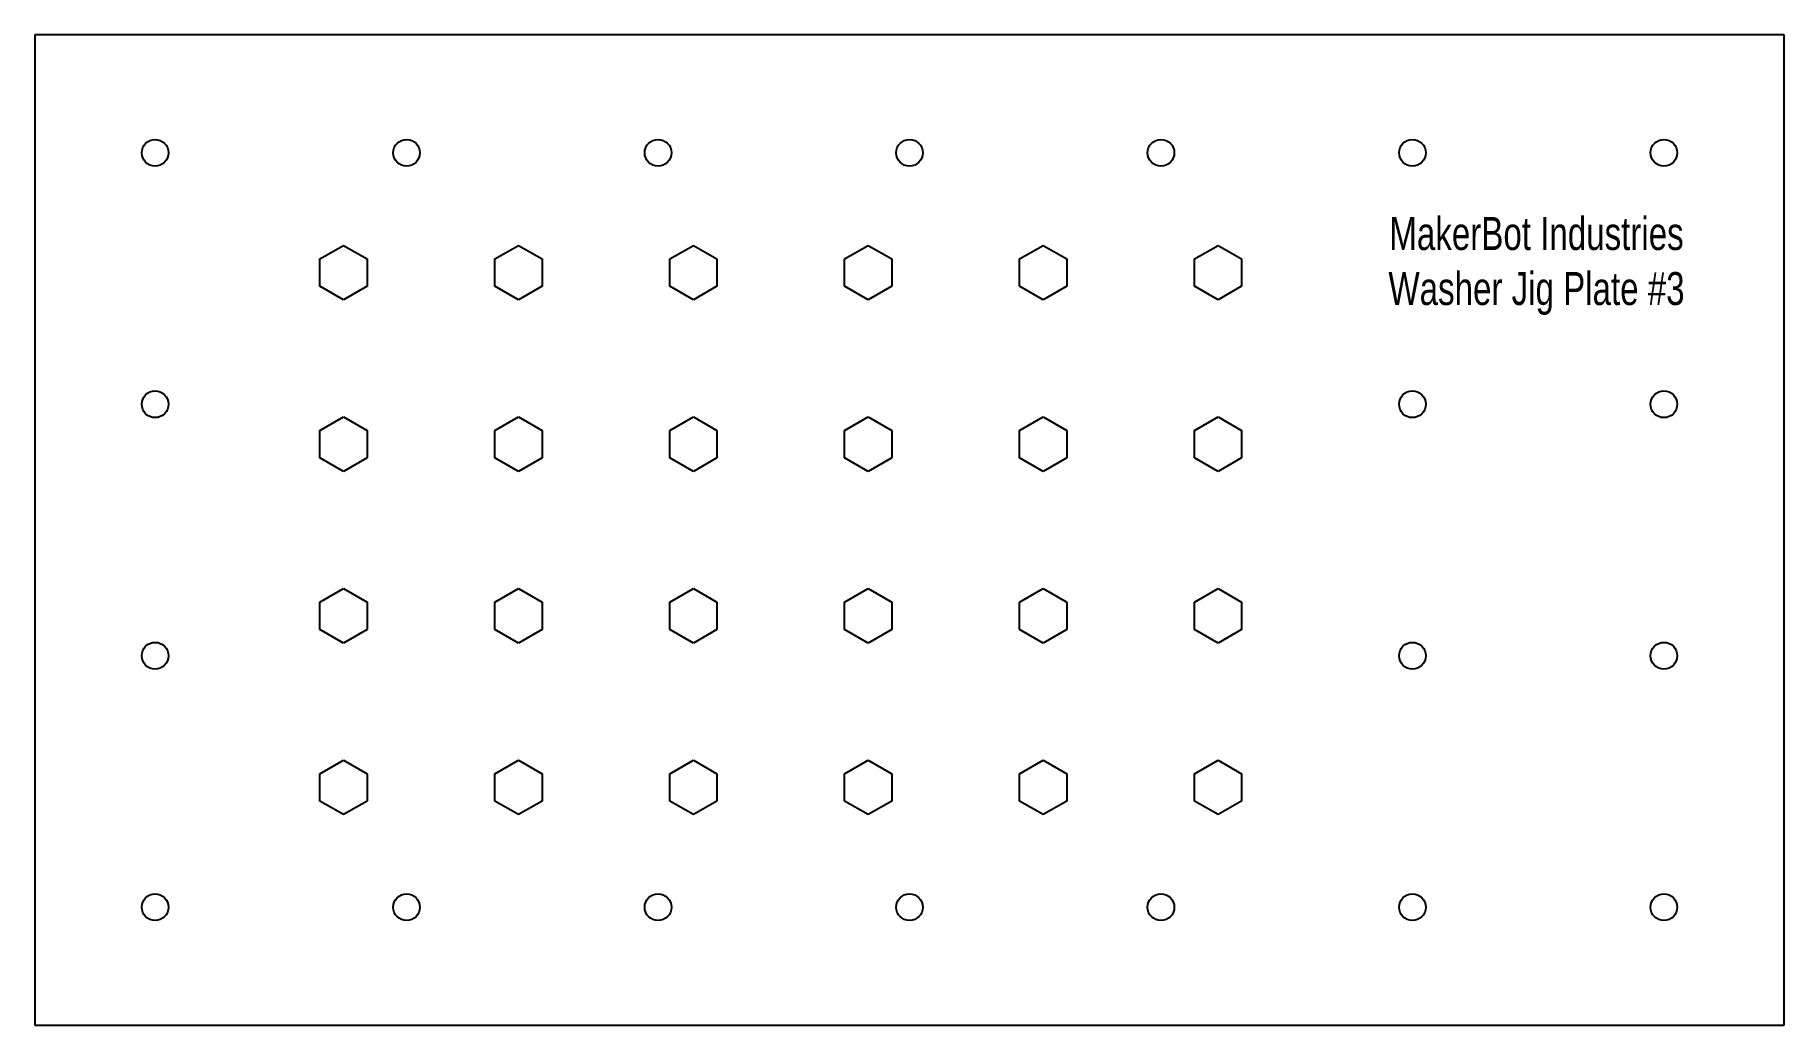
# Model space of a CAD drawing. Header units: millimetres. Extents: x 5 to 535, y 0 to 300.
import ezdxf

# ---------------------------------------------------------------- set-up
doc = ezdxf.new("R2010")
doc.units = ezdxf.units.MM
doc.layers.get('0').update_dxf_attribs({"linetype": 'CONTINUOUS', "lineweight": 25, "true_color": 0x000000})
doc.layers.add('text', color=1, linetype='CONTINUOUS', lineweight=0, true_color=0xff0000)
doc.styles.get("Standard").update_dxf_attribs({"font": 'txt', "width": 0.75})

msp = doc.modelspace()

# ---------------------------------------------------------------- linework, layer by layer
for p, q in [((535, 300), (5, 300)), ((5, 300), (5, 0)), ((535, 0), (535, 300)), ((91.35, 232.13), (98.5, 236.25)), ((98.5, 236.25), (105.64, 232.13)), ((144.35, 232.13), (151.5, 236.25)), ((151.5, 236.25), (158.64, 232.13)), ((197.35, 232.13), (204.5, 236.25)), ((204.5, 236.25), (211.64, 232.13)), ((250.35, 232.13), (257.5, 236.25)), ((257.5, 236.25), (264.64, 232.13)), ((303.35, 232.13), (310.5, 236.25)), ((310.5, 236.25), (317.64, 232.13)), ((356.35, 232.13), (363.5, 236.25)), ((363.5, 236.25), (370.64, 232.13)), ((91.35, 223.87), (91.35, 232.13)), ((105.64, 232.13), (105.64, 223.87)), ((144.35, 223.87), (144.35, 232.13)), ((158.64, 232.13), (158.64, 223.87)), ((197.35, 223.87), (197.35, 232.13)), ((211.64, 232.13), (211.64, 223.87)), ((250.35, 223.87), (250.35, 232.13)), ((264.64, 232.13), (264.64, 223.87)), ((303.35, 223.87), (303.35, 232.13)), ((317.64, 232.13), (317.64, 223.87)), ((356.35, 223.87), (356.35, 232.13)), ((370.64, 232.13), (370.64, 223.87)), ((98.5, 219.75), (91.35, 223.87)), ((105.64, 223.87), (98.5, 219.75)), ((151.5, 219.75), (144.35, 223.87)), ((158.64, 223.87), (151.5, 219.75)), ((204.5, 219.75), (197.35, 223.87)), ((211.64, 223.87), (204.5, 219.75)), ((257.5, 219.75), (250.35, 223.87)), ((264.64, 223.87), (257.5, 219.75)), ((310.5, 219.75), (303.35, 223.87)), ((317.64, 223.87), (310.5, 219.75)), ((363.5, 219.75), (356.35, 223.87)), ((370.64, 223.87), (363.5, 219.75)), ((91.35, 180.13), (98.5, 184.25)), ((98.5, 184.25), (105.64, 180.13)), ((144.35, 180.13), (151.5, 184.25)), ((151.5, 184.25), (158.64, 180.13)), ((197.35, 180.13), (204.5, 184.25)), ((204.5, 184.25), (211.64, 180.13)), ((250.35, 180.13), (257.5, 184.25)), ((257.5, 184.25), (264.64, 180.13)), ((303.35, 180.13), (310.5, 184.25)), ((310.5, 184.25), (317.64, 180.13)), ((356.35, 180.13), (363.5, 184.25)), ((363.5, 184.25), (370.64, 180.13)), ((91.35, 171.87), (91.35, 180.13)), ((105.64, 180.13), (105.64, 171.87)), ((144.35, 171.87), (144.35, 180.13)), ((158.64, 180.13), (158.64, 171.87)), ((197.35, 171.87), (197.35, 180.13)), ((211.64, 180.13), (211.64, 171.87)), ((250.35, 171.87), (250.35, 180.13)), ((264.64, 180.13), (264.64, 171.87)), ((303.35, 171.87), (303.35, 180.13)), ((317.64, 180.13), (317.64, 171.87)), ((356.35, 171.87), (356.35, 180.13)), ((370.64, 180.13), (370.64, 171.87)), ((98.5, 167.75), (91.35, 171.87)), ((105.64, 171.87), (98.5, 167.75)), ((151.5, 167.75), (144.35, 171.87)), ((158.64, 171.87), (151.5, 167.75)), ((204.5, 167.75), (197.35, 171.87)), ((211.64, 171.87), (204.5, 167.75)), ((257.5, 167.75), (250.35, 171.87)), ((264.64, 171.87), (257.5, 167.75)), ((310.5, 167.75), (303.35, 171.87)), ((317.64, 171.87), (310.5, 167.75)), ((363.5, 167.75), (356.35, 171.87)), ((370.64, 171.87), (363.5, 167.75)), ((91.35, 128.13), (98.5, 132.25)), ((91.35, 119.87), (91.35, 128.13)), ((98.5, 132.25), (105.64, 128.13)), ((105.64, 128.13), (105.64, 119.87)), ((144.35, 128.13), (151.5, 132.25)), ((144.35, 119.87), (144.35, 128.13)), ((151.5, 132.25), (158.64, 128.13)), ((158.64, 128.13), (158.64, 119.87)), ((197.35, 128.13), (204.5, 132.25)), ((197.35, 119.87), (197.35, 128.13)), ((204.5, 132.25), (211.64, 128.13)), ((211.64, 128.13), (211.64, 119.87)), ((250.35, 128.13), (257.5, 132.25)), ((250.35, 119.87), (250.35, 128.13)), ((257.5, 132.25), (264.64, 128.13)), ((264.64, 128.13), (264.64, 119.87)), ((303.35, 128.13), (310.5, 132.25)), ((303.35, 119.87), (303.35, 128.13)), ((310.5, 132.25), (317.64, 128.13)), ((317.64, 128.13), (317.64, 119.87)), ((356.35, 128.13), (363.5, 132.25)), ((356.35, 119.87), (356.35, 128.13)), ((363.5, 132.25), (370.64, 128.13)), ((370.64, 128.13), (370.64, 119.87)), ((98.5, 115.75), (91.35, 119.87)), ((105.64, 119.87), (98.5, 115.75)), ((151.5, 115.75), (144.35, 119.87)), ((158.64, 119.87), (151.5, 115.75)), ((204.5, 115.75), (197.35, 119.87)), ((211.64, 119.87), (204.5, 115.75)), ((257.5, 115.75), (250.35, 119.87)), ((264.64, 119.87), (257.5, 115.75)), ((310.5, 115.75), (303.35, 119.87)), ((317.64, 119.87), (310.5, 115.75)), ((363.5, 115.75), (356.35, 119.87)), ((370.64, 119.87), (363.5, 115.75)), ((91.35, 76.13), (98.5, 80.25)), ((98.5, 80.25), (105.64, 76.13)), ((144.35, 76.13), (151.5, 80.25)), ((151.5, 80.25), (158.64, 76.13)), ((197.35, 76.13), (204.5, 80.25)), ((204.5, 80.25), (211.64, 76.13)), ((250.35, 76.13), (257.5, 80.25)), ((257.5, 80.25), (264.64, 76.13)), ((303.35, 76.13), (310.5, 80.25)), ((310.5, 80.25), (317.64, 76.13)), ((356.35, 76.13), (363.5, 80.25)), ((363.5, 80.25), (370.64, 76.13)), ((91.35, 67.87), (91.35, 76.13)), ((105.64, 76.13), (105.64, 67.87)), ((144.35, 67.87), (144.35, 76.13)), ((158.64, 76.13), (158.64, 67.87)), ((197.35, 67.87), (197.35, 76.13)), ((211.64, 76.13), (211.64, 67.87)), ((250.35, 67.87), (250.35, 76.13)), ((264.64, 76.13), (264.64, 67.87)), ((303.35, 67.87), (303.35, 76.13)), ((317.64, 76.13), (317.64, 67.87)), ((356.35, 67.87), (356.35, 76.13)), ((370.64, 76.13), (370.64, 67.87)), ((98.5, 63.75), (91.35, 67.87)), ((105.64, 67.87), (98.5, 63.75)), ((151.5, 63.75), (144.35, 67.87)), ((158.64, 67.87), (151.5, 63.75)), ((204.5, 63.75), (197.35, 67.87)), ((211.64, 67.87), (204.5, 63.75)), ((257.5, 63.75), (250.35, 67.87)), ((264.64, 67.87), (257.5, 63.75)), ((310.5, 63.75), (303.35, 67.87)), ((317.64, 67.87), (310.5, 63.75)), ((363.5, 63.75), (356.35, 67.87)), ((370.64, 67.87), (363.5, 63.75)), ((5, 0), (535, 0))]:
    msp.add_line(p, q)
for centre in [(41.4, 264.3), (117.6, 264.3), (193.8, 264.3), (270, 264.3), (346.2, 264.3), (422.4, 264.3), (498.6, 264.3), (41.4, 188.1), (422.4, 188.1), (498.6, 188.1), (41.4, 111.9), (422.4, 111.9), (498.6, 111.9), (41.4, 35.7), (117.6, 35.7), (193.8, 35.7), (270, 35.7), (346.2, 35.7), (422.4, 35.7), (498.6, 35.7)]:
    msp.add_circle(centre, 4.05)

# ---------------------------------------------------------------- texts
at = {"layer": 'text', "insert": (460, 230), "char_height": 10, "width": 100, "attachment_point": 5}
msp.add_mtext('MakerBot\\~Industries\\PWasher\\~Jig\\~Plate\\~#3', dxfattribs=at)

doc.saveas('drawing.dxf')
